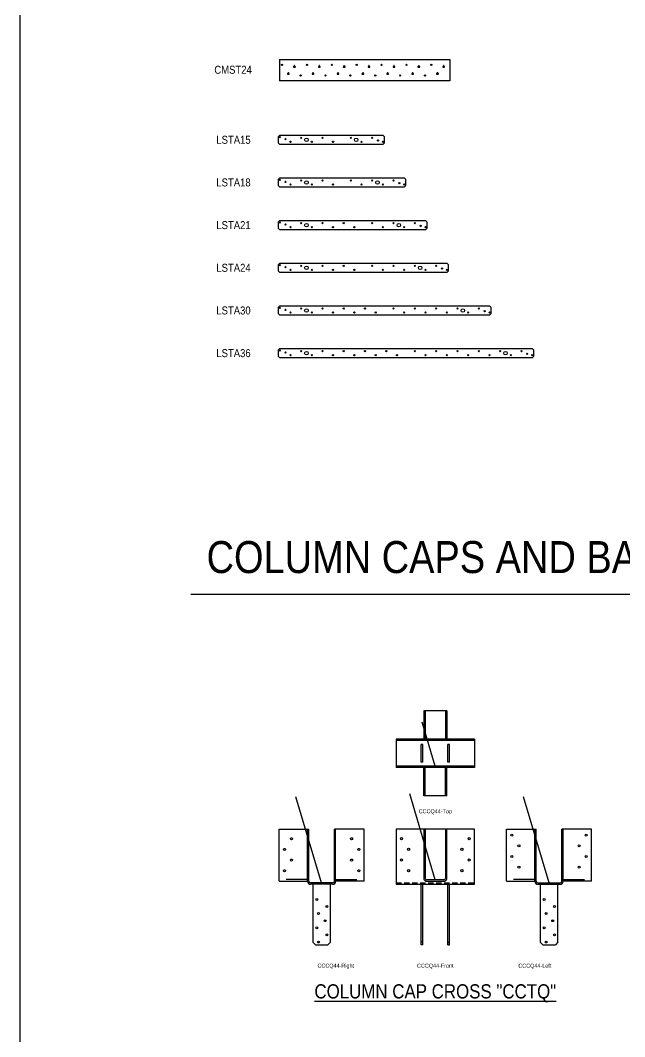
# Model space of a CAD drawing. Header units: inches. Extents: x -2661 to 42767, y -1222 to 9099.
# Drawn here: x 1230.6 to 1315.6, y 1798.3 to 1941.3 of the extents above; entities that cross this region are included whole.
import ezdxf

# ---------------------------------------------------------------- set-up
doc = ezdxf.new("R2010")
doc.units = ezdxf.units.IN
doc.header["$LTSCALE"] = 12
doc.header["$MEASUREMENT"] = 0
doc.linetypes.add('HIDDEN', pattern=[0.375, 0.25, -0.125])
doc.linetypes.add('HIDDEN4', pattern=[0.09375, 0.0625, -0.03125])
doc.layers.add('S-ANNO-NONPLOT', color=253, linetype='CONTINUOUS', plot=False, transparency=0.5)
doc.layers.add('S-ANNO-NOTE', color=4, linetype='CONTINUOUS')
doc.layers.add('S-SIMPSON', color=2, linetype='CONTINUOUS')
doc.styles.add('Arial', font='arial.ttf', dxfattribs={"width": 0.85})

# ---------------------------------------------------------------- blocks, each defined once
blk = doc.blocks.new('LSTA-30')
at = {"layer": 'S-SIMPSON'}
for p, q in [((0.19, 0.62), (0, 0.44)), ((0, 0.44), (0, -0.44)), ((29.81, 0.62), (0.19, 0.62)), ((29.81, 0.62), (30, 0.44)), ((30, -0.44), (30, 0.44)), ((0, -0.44), (0.19, -0.62)), ((0.19, -0.62), (29.81, -0.62)), ((29.81, -0.62), (30, -0.44))]:
    blk.add_line(p, q, dxfattribs=at)
for centre, radius in [((0.25, 0.37), 0.0859), ((1.06, 0.09), 0.0859), ((3.25, 0.28), 0.0859), ((4, 0), 0.25), ((6.25, 0.28), 0.0859), ((9.25, 0.28), 0.0859), ((12.25, 0.28), 0.0859), ((16.25, 0.28), 0.0859), ((19.25, 0.28), 0.0859), ((22.25, 0.28), 0.0859), ((25.25, 0.28), 0.0859), ((26, 0), 0.25), ((28.25, 0.28), 0.0859), ((1.75, -0.27), 0.0859), ((4.75, -0.27), 0.0859), ((7.75, -0.27), 0.0859), ((10.75, -0.27), 0.0859), ((13.75, -0.27), 0.0859), ((17.75, -0.28), 0.0859), ((20.75, -0.28), 0.0859), ((23.75, -0.28), 0.0859), ((26.75, -0.28), 0.0859), ((29.06, -0.09), 0.0859), ((29.75, -0.28), 0.0859)]:
    blk.add_circle(centre, radius, dxfattribs=at)
blk = doc.blocks.new('LSTA-24')
at = {"layer": 'S-SIMPSON'}
for p, q in [((0.19, 0.62), (0, 0.44)), ((0, 0.44), (0, -0.44)), ((23.81, 0.62), (0.19, 0.62)), ((23.81, 0.62), (24, 0.44)), ((24, -0.44), (24, 0.44)), ((0, -0.44), (0.19, -0.62)), ((0.19, -0.62), (23.81, -0.62)), ((23.81, -0.62), (24, -0.44))]:
    blk.add_line(p, q, dxfattribs=at)
for centre, radius in [((0.25, 0.37), 0.0859), ((1.06, 0.09), 0.0859), ((3.25, 0.28), 0.0859), ((4, 0), 0.25), ((6.25, 0.28), 0.0859), ((9.25, 0.28), 0.0859), ((13.25, 0.28), 0.0859), ((16.25, 0.28), 0.0859), ((19.25, 0.28), 0.0859), ((20, 0), 0.25), ((22.25, 0.28), 0.0859), ((1.75, -0.27), 0.0859), ((4.75, -0.27), 0.0859), ((7.75, -0.27), 0.0859), ((10.75, -0.27), 0.0859), ((14.75, -0.28), 0.0859), ((17.75, -0.28), 0.0859), ((20.75, -0.28), 0.0859), ((23.06, -0.09), 0.0859), ((23.75, -0.28), 0.0859)]:
    blk.add_circle(centre, radius, dxfattribs=at)
blk = doc.blocks.new('LSTA-36')
at = {"layer": 'S-SIMPSON'}
for p, q in [((0.19, 0.62), (0, 0.44)), ((0, 0.44), (0, -0.44)), ((35.81, 0.62), (0.19, 0.62)), ((35.81, 0.62), (36, 0.44)), ((36, -0.44), (36, 0.44)), ((0, -0.44), (0.19, -0.62)), ((0.19, -0.62), (35.81, -0.62)), ((35.81, -0.62), (36, -0.44))]:
    blk.add_line(p, q, dxfattribs=at)
for centre, radius in [((0.25, 0.37), 0.0859), ((1.06, 0.09), 0.0859), ((3.25, 0.28), 0.0859), ((4, 0), 0.25), ((6.25, 0.28), 0.0859), ((9.25, 0.28), 0.0859), ((12.25, 0.28), 0.0859), ((15.25, 0.28), 0.0859), ((19.25, 0.28), 0.0859), ((22.25, 0.28), 0.0859), ((25.25, 0.28), 0.0859), ((28.25, 0.28), 0.0859), ((31.25, 0.28), 0.0859), ((32, 0), 0.25), ((34.25, 0.28), 0.0859), ((1.75, -0.27), 0.0859), ((4.75, -0.27), 0.0859), ((7.75, -0.27), 0.0859), ((10.75, -0.27), 0.0859), ((13.75, -0.27), 0.0859), ((16.75, -0.27), 0.0859), ((20.75, -0.28), 0.0859), ((23.75, -0.28), 0.0859), ((26.75, -0.28), 0.0859), ((29.75, -0.28), 0.0859), ((32.75, -0.28), 0.0859), ((35.06, -0.09), 0.0859), ((35.75, -0.28), 0.0859)]:
    blk.add_circle(centre, radius, dxfattribs=at)
blk = doc.blocks.new('LSTA-21')
at = {"layer": 'S-SIMPSON'}
for p, q in [((0.19, 0.62), (0, 0.44)), ((0, 0.44), (0, -0.44)), ((20.81, 0.62), (0.19, 0.62)), ((20.81, 0.62), (21, 0.44)), ((21, -0.44), (21, 0.44)), ((0, -0.44), (0.19, -0.62)), ((0.19, -0.62), (20.81, -0.62)), ((20.81, -0.62), (21, -0.44))]:
    blk.add_line(p, q, dxfattribs=at)
for centre, radius in [((0.25, 0.37), 0.0859), ((1.06, 0.09), 0.0859), ((3.25, 0.28), 0.0859), ((4, 0), 0.25), ((6.25, 0.28), 0.0859), ((9.25, 0.28), 0.0859), ((13.25, 0.28), 0.0859), ((16.25, 0.28), 0.0859), ((17, 0), 0.25), ((19.25, 0.28), 0.0859), ((1.75, -0.27), 0.0859), ((4.75, -0.27), 0.0859), ((7.75, -0.27), 0.0859), ((10.75, -0.27), 0.0859), ((14.75, -0.28), 0.0859), ((17.75, -0.28), 0.0859), ((20.06, -0.09), 0.0859), ((20.75, -0.28), 0.0859)]:
    blk.add_circle(centre, radius, dxfattribs=at)
blk = doc.blocks.new('LSTA-18')
at = {"layer": 'S-SIMPSON'}
for p, q in [((0.19, 0.62), (0, 0.44)), ((0, 0.44), (0, -0.44)), ((17.81, 0.62), (0.19, 0.62)), ((17.81, 0.62), (18, 0.44)), ((18, -0.44), (18, 0.44)), ((0, -0.44), (0.19, -0.62)), ((0.19, -0.62), (17.81, -0.62)), ((17.81, -0.62), (18, -0.44))]:
    blk.add_line(p, q, dxfattribs=at)
for centre, radius in [((0.25, 0.37), 0.0859), ((1.06, 0.09), 0.0859), ((3.25, 0.28), 0.0859), ((4, 0), 0.25), ((6.25, 0.28), 0.0859), ((10.25, 0.28), 0.0859), ((13.25, 0.28), 0.0859), ((14, 0), 0.25), ((16.25, 0.28), 0.0859), ((1.75, -0.27), 0.0859), ((4.75, -0.27), 0.0859), ((7.75, -0.27), 0.0859), ((11.75, -0.28), 0.0859), ((14.75, -0.28), 0.0859), ((17.06, -0.09), 0.0859), ((17.75, -0.28), 0.0859)]:
    blk.add_circle(centre, radius, dxfattribs=at)
blk = doc.blocks.new('LSTA-15')
at = {"layer": 'S-SIMPSON'}
for p, q in [((0.19, 0.62), (0, 0.44)), ((0, 0.44), (0, -0.44)), ((14.81, 0.62), (0.19, 0.62)), ((14.81, 0.62), (15, 0.44)), ((15, -0.44), (15, 0.44)), ((0, -0.44), (0.19, -0.62)), ((0.19, -0.62), (14.81, -0.62)), ((14.81, -0.62), (15, -0.44))]:
    blk.add_line(p, q, dxfattribs=at)
for centre, radius in [((0.25, 0.37), 0.0859), ((1.06, 0.09), 0.0859), ((3.25, 0.28), 0.0859), ((4, 0), 0.25), ((6.25, 0.28), 0.0859), ((10.25, 0.28), 0.0859), ((11, 0), 0.25), ((13.25, 0.28), 0.0859), ((1.75, -0.27), 0.0859), ((4.75, -0.27), 0.0859), ((7.75, -0.27), 0.0859), ((11.75, -0.28), 0.0859), ((14.06, -0.09), 0.0859), ((14.75, -0.28), 0.0859)]:
    blk.add_circle(centre, radius, dxfattribs=at)
blk = doc.blocks.new('CMST24')
at = {"layer": 'S-SIMPSON'}
for p, q in [((-12, 3), (12, 3)), ((-12, 3), (-12, 0)), ((-12, 3), (-11.62, 3)), ((12, 3), (12, 0)), ((-9.9, 2.12), (-10, 1.96)), ((-9.97, 1.91), (-9.78, 1.91)), ((-9.75, 1.96), (-9.85, 2.12)), ((-6.4, 2.12), (-6.5, 1.96)), ((-6.47, 1.91), (-6.28, 1.91)), ((-6.25, 1.96), (-6.35, 2.12)), ((-2.9, 2.12), (-3, 1.96)), ((-2.97, 1.91), (-2.78, 1.91)), ((-2.75, 1.96), (-2.85, 2.12)), ((0.6, 2.12), (0.5, 1.96)), ((0.53, 1.91), (0.72, 1.91)), ((0.75, 1.96), (0.65, 2.12)), ((4.1, 2.12), (4, 1.96)), ((4.03, 1.91), (4.22, 1.91)), ((4.25, 1.96), (4.15, 2.12)), ((7.6, 2.12), (7.5, 1.96)), ((7.53, 1.91), (7.72, 1.91)), ((7.75, 1.96), (7.65, 2.12)), ((11.1, 2.12), (11, 1.96)), ((11.03, 1.91), (11.22, 1.91)), ((11.25, 1.96), (11.15, 2.12)), ((12, 0), (-12, 0)), ((-10.78, 1.12), (-10.87, 0.96)), ((-10.84, 0.91), (-10.66, 0.91)), ((-10.63, 0.96), (-10.72, 1.12)), ((-7.28, 1.12), (-7.37, 0.96)), ((-7.34, 0.91), (-7.16, 0.91)), ((-7.13, 0.96), (-7.22, 1.12)), ((-3.78, 1.12), (-3.87, 0.96)), ((-3.84, 0.91), (-3.66, 0.91)), ((-3.63, 0.96), (-3.72, 1.12)), ((-0.28, 1.12), (-0.37, 0.96)), ((-0.34, 0.91), (-0.16, 0.91)), ((-0.13, 0.96), (-0.22, 1.12)), ((3.22, 1.12), (3.13, 0.96)), ((3.16, 0.91), (3.34, 0.91)), ((3.37, 0.96), (3.28, 1.12)), ((6.72, 1.12), (6.63, 0.96)), ((6.66, 0.91), (6.84, 0.91)), ((6.87, 0.96), (6.78, 1.12)), ((10.22, 1.12), (10.13, 0.96)), ((10.16, 0.91), (10.34, 0.91)), ((10.37, 0.96), (10.28, 1.12))]:
    blk.add_line(p, q, dxfattribs=at)
for centre in [(-11.62, 2.25), (-8.12, 2.25), (-4.62, 2.25), (-1.12, 2.25), (2.38, 2.25), (5.88, 2.25), (9.38, 2.25), (-9, 0.75), (-5.5, 0.75), (-2, 0.75), (1.5, 0.75), (5, 0.75), (8.5, 0.75)]:
    blk.add_circle(centre, 0.0855, dxfattribs=at)
for centre, radius, start, end in [((-9.97, 1.95), 0.0313, 150, 270), ((-9.88, 2.11), 0.0313, 30, 150), ((-9.78, 1.95), 0.0313, 270, 30), ((-6.47, 1.95), 0.0313, 150, 270), ((-6.38, 2.11), 0.0313, 30, 150), ((-6.28, 1.95), 0.0313, 270, 30), ((-2.97, 1.95), 0.0313, 150, 270), ((-2.88, 2.11), 0.0313, 30, 150), ((-2.78, 1.95), 0.0313, 270, 30), ((0.53, 1.95), 0.0313, 150, 270), ((0.62, 2.11), 0.0313, 30, 150), ((0.72, 1.95), 0.0313, 270, 30), ((4.03, 1.95), 0.0313, 150, 270), ((4.12, 2.11), 0.0313, 30, 150), ((4.22, 1.95), 0.0313, 270, 30), ((7.53, 1.95), 0.0313, 150, 270), ((7.62, 2.11), 0.0313, 30, 150), ((7.72, 1.95), 0.0313, 270, 30), ((11.03, 1.95), 0.0313, 150, 270), ((11.12, 2.11), 0.0313, 30, 150), ((11.22, 1.95), 0.0313, 270, 30), ((-10.84, 0.95), 0.0313, 150, 270), ((-10.75, 1.11), 0.0313, 30, 150), ((-10.66, 0.95), 0.0313, 270, 30), ((-7.34, 0.95), 0.0313, 150, 270), ((-7.25, 1.11), 0.0313, 30, 150), ((-7.16, 0.95), 0.0313, 270, 30), ((-3.84, 0.95), 0.0313, 150, 270), ((-3.75, 1.11), 0.0313, 30, 150), ((-3.66, 0.95), 0.0313, 270, 30), ((-0.34, 0.95), 0.0313, 150, 270), ((-0.25, 1.11), 0.0313, 30, 150), ((-0.16, 0.95), 0.0313, 270, 30), ((3.16, 0.95), 0.0313, 150, 270), ((3.25, 1.11), 0.0312, 30, 150), ((3.34, 0.95), 0.0313, 270, 30), ((6.66, 0.95), 0.0313, 150, 270), ((6.75, 1.11), 0.0313, 30, 150), ((6.84, 0.95), 0.0313, 270, 30), ((10.16, 0.95), 0.0313, 150, 270), ((10.25, 1.11), 0.0313, 30, 150), ((10.34, 0.95), 0.0313, 270, 30)]:
    blk.add_arc(centre, radius, start, end, dxfattribs=at)
blk = doc.blocks.new('CCCQ44-Front')
at = {"layer": 'S-SIMPSON'}
for p, q in [((-5.5, 7.15), (-5.5, -0.6)), ((5.5, 7.15), (-5.5, 7.15)), ((-1.62, 7.15), (-1.62, 0.32)), ((-1.45, 7.15), (-1.45, 0.25)), ((1.45, 7.15), (1.45, 0.25)), ((1.62, 0.32), (1.62, 7.15)), ((5.5, -0.6), (5.5, 7.15)), ((1.2, 0), (-1.2, 0)), ((-5.5, -0.6), (5.5, -0.6)), ((-2, -9.13), (-2, -0.6)), ((-1.75, -9.13), (-1.75, -0.6)), ((-1.12, -0.18), (1.12, -0.18)), ((1.75, -9.13), (1.75, -0.6)), ((2, -9.13), (2, -0.6)), ((-1.75, -8.75), (-2.01, -8.75)), ((-1.75, -9.13), (-2.01, -9.13)), ((1.75, -8.75), (2.01, -8.75)), ((1.75, -9.13), (2.01, -9.13))]:
    blk.add_line(p, q, dxfattribs=at)
at = {"layer": 'S-SIMPSON', "linetype": 'HIDDEN4'}
blk.add_line((-5.5, -0.41), (5.5, -0.41), dxfattribs=at)
at = {"layer": 'S-SIMPSON'}
for centre in [(-4.75, 5.81), (4.75, 5.81), (-3.75, 4.31), (3.75, 4.31), (-4.75, 2.81), (4.75, 2.81), (-3.75, 1.31), (3.75, 1.31)]:
    blk.add_circle(centre, 0.141, dxfattribs=at)
for centre, radius, start, end in [((-1.18, 0.26), 0.446, 172.5358, 277.4642), ((-1.2, 0.25), 0.25, 180, 270), ((1.18, 0.26), 0.446, 262.5358, 7.4642), ((1.2, 0.25), 0.25, 270, 0)]:
    blk.add_arc(centre, radius, start, end, dxfattribs=at)
blk = doc.blocks.new('CCCQ44-Right')
at = {"layer": 'S-SIMPSON'}
for p, q in [((-5.98, 7.56), (-1.81, 7.56)), ((-5.98, 0.23), (-5.98, 7.56)), ((-1.98, 0.23), (-1.98, 7.56)), ((-1.8, 0.25), (-1.8, 7.56)), ((1.8, 0.25), (1.8, 7.56)), ((5.98, 7.56), (1.8, 7.56)), ((1.98, 0.23), (1.98, 7.56)), ((5.98, 0.23), (5.98, 7.56)), ((-5.98, 0.23), (-1.98, 0.23)), ((1.55, 0), (-1.55, 0)), ((5.98, 0.23), (1.98, 0.23)), ((1.56, -0.19), (-1.56, -0.19)), ((-1.24, -0.19), (-1.24, -8.34)), ((1.26, -8.34), (1.26, -0.19)), ((-1.24, -8.34), (-0.86, -8.72)), ((-1.24, -8.34), (-0.86, -8.72)), ((1.26, -8.34), (0.89, -8.72)), ((-0.86, -8.72), (0.89, -8.72))]:
    blk.add_line(p, q, dxfattribs=at)
at = {"layer": 'S-SIMPSON', "linetype": 'HIDDEN'}
for p, q in [((-1.98, 0.47), (-5.98, 0.47)), ((1.98, 0.47), (5.98, 0.47))]:
    blk.add_line(p, q, dxfattribs=at)
at = {"layer": 'S-SIMPSON'}
for centre, radius in [((-4.23, 6.22), 0.141), ((4.23, 6.22), 0.141), ((-5.23, 4.72), 0.141), ((5.23, 4.72), 0.141), ((-4.23, 3.22), 0.141), ((4.23, 3.22), 0.141), ((-5.23, 1.72), 0.141), ((5.23, 1.72), 0.141), ((-0.67, -2.32), 0.133), ((-0.42, -4.31), 0.133), ((0.76, -3.31), 0.133), ((0.51, -5.31), 0.133), ((-0.67, -6.31), 0.133), ((-0.42, -8.31), 0.133), ((0.76, -7.31), 0.133)]:
    blk.add_circle(centre, radius, dxfattribs=at)
for centre, radius, start, end in [((-1.56, 0.23), 0.421, 180, 270), ((-1.55, 0.25), 0.25, 180, 270), ((1.55, 0.25), 0.25, 270, 0), ((1.56, 0.23), 0.421, 270, 0)]:
    blk.add_arc(centre, radius, start, end, dxfattribs=at)
blk = doc.blocks.new('CCCQ44-Left')
at = {"layer": 'S-SIMPSON'}
for p, q in [((-5.98, 7.56), (-1.8, 7.56)), ((-5.98, 0.23), (-5.98, 7.56)), ((-1.98, 0.23), (-1.98, 7.56)), ((-1.8, 0.25), (-1.8, 7.56)), ((1.8, 0.25), (1.8, 7.56)), ((5.98, 7.56), (1.81, 7.56)), ((1.98, 0.23), (1.98, 7.56)), ((5.98, 0.23), (5.98, 7.56)), ((-5.98, 0.23), (-1.98, 0.23)), ((-1.55, 0), (1.55, 0)), ((5.98, 0.23), (1.98, 0.23)), ((-1.56, -0.19), (1.56, -0.19)), ((-1.24, -0.19), (-1.24, -8.34)), ((1.26, -8.34), (1.26, -0.19)), ((-1.24, -8.34), (-0.86, -8.72)), ((-1.24, -8.34), (-0.86, -8.72)), ((1.26, -8.34), (0.89, -8.72)), ((-0.86, -8.72), (0.89, -8.72))]:
    blk.add_line(p, q, dxfattribs=at)
at = {"layer": 'S-SIMPSON', "linetype": 'HIDDEN'}
for p, q in [((-1.98, 0.47), (-5.98, 0.47)), ((1.98, 0.47), (5.98, 0.47))]:
    blk.add_line(p, q, dxfattribs=at)
at = {"layer": 'S-SIMPSON'}
for centre, radius in [((-5.23, 6.72), 0.141), ((5.23, 6.72), 0.141), ((-4.23, 5.22), 0.141), ((4.23, 5.22), 0.141), ((-5.23, 3.72), 0.141), ((5.23, 3.72), 0.141), ((-4.23, 2.22), 0.141), ((4.23, 2.22), 0.141), ((-0.67, -2.32), 0.133), ((-0.42, -4.31), 0.133), ((0.76, -3.31), 0.133), ((0.51, -5.31), 0.133), ((-0.67, -6.31), 0.133), ((-0.42, -8.31), 0.133), ((0.76, -7.31), 0.133)]:
    blk.add_circle(centre, radius, dxfattribs=at)
for centre, radius, start, end in [((-1.56, 0.23), 0.421, 180, 270), ((-1.55, 0.25), 0.25, 180, 270), ((1.55, 0.25), 0.25, 270, 0), ((1.56, 0.23), 0.421, 270, 0)]:
    blk.add_arc(centre, radius, start, end, dxfattribs=at)
blk = doc.blocks.new('CCCQ44-Top')
at = {"layer": 'S-SIMPSON'}
for p, q in [((1.62, 7.8), (-1.62, 7.8)), ((-1.62, 7.8), (-1.62, 3.8)), ((-1.45, 7.8), (-1.45, 3.8)), ((1.45, 7.8), (1.45, 3.8)), ((1.62, 7.8), (1.62, 3.8)), ((5.5, 3.8), (-5.5, 3.8)), ((-5.5, 3.8), (-5.5, -0.17)), ((5.5, 3.62), (-5.5, 3.62)), ((5.5, 3.8), (5.5, -0.17)), ((5.5, 0), (-5.5, 0)), ((5.5, -0.17), (-5.5, -0.17)), ((-1.62, -4.17), (-1.62, -0.17)), ((-1.45, -4.17), (-1.45, -0.17)), ((1.45, -4.17), (1.45, -0.17)), ((1.62, -4.17), (1.62, -0.17)), ((1.62, -4.17), (-1.62, -4.17))]:
    blk.add_line(p, q, dxfattribs=at)
at = {"layer": 'S-SIMPSON', "linetype": 'HIDDEN'}
for p, q in [((-2, 0.56), (-2, 3.06)), ((-1.75, 3.06), (-2, 3.06)), ((-1.75, 0.56), (-1.75, 3.06)), ((1.75, 0.56), (1.75, 3.06)), ((2, 3.06), (1.75, 3.06)), ((2, 0.56), (2, 3.06)), ((-1.75, 0.56), (-2, 0.56)), ((2, 0.56), (1.75, 0.56))]:
    blk.add_line(p, q, dxfattribs=at)

msp = doc.modelspace()

# ---------------------------------------------------------------- linework, layer by layer
at = {"layer": 'S-ANNO-NONPLOT'}
for p, q in [((1288.95482, 1836.3777), (1287.116, 1842.56163)), ((1288.95482, 1820.3777), (1285.35473, 1832.48479)), ((1272.95482, 1819.96621), (1269.35473, 1832.0733)), ((1304.95482, 1819.96621), (1301.35473, 1832.0733))]:
    msp.add_line(p, q, dxfattribs=at)
msp.add_lwpolyline([(1230.57281, 2012.36325), (1505.0403, 2012.36325), (1505.0403, 940.00328), (1230.57281, 940.00328)], close=True, dxfattribs=at)
at = {"layer": 'S-ANNO-NOTE', "color": 6}
msp.add_line((1254.57281, 1860.56603), (1376.45249, 1860.56603), dxfattribs=at)

# ---------------------------------------------------------------- block references
at = {"layer": 'S-SIMPSON'}
for name, p in [('CMST24', (1279.01276, 1932.75835)), ('LSTA-15', (1266.82526, 1924.45446)), ('LSTA-18', (1266.82526, 1918.45446)), ('LSTA-21', (1266.82526, 1912.45446)), ('LSTA-24', (1266.82526, 1906.45446)), ('LSTA-30', (1266.82526, 1900.45446)), ('LSTA-36', (1266.82526, 1894.45446)), ('CCCQ44-Top', (1288.95482, 1836.3777)), ('CCCQ44-Right', (1272.95482, 1819.96621)), ('CCCQ44-Front', (1288.95482, 1820.3777)), ('CCCQ44-Left', (1304.95482, 1819.96621))]:
    msp.add_blockref(name, p, dxfattribs=at)

# ---------------------------------------------------------------- texts
at = {"layer": 'S-ANNO-NOTE', "color": 191, "style": 'Arial'}
for s, insert, char_height, width, attachment_point in [('CMST24', (1263.13693, 1934.87296), 1.125, 10.2726972, 3), ('LSTA15', (1260.56432, 1924.45446), 1.125, 5.5599562, 5), ('LSTA18', (1260.56432, 1918.45446), 1.125, 5.5599562, 5), ('LSTA21', (1260.56432, 1912.45446), 1.125, 5.5599562, 5), ('LSTA24', (1260.56432, 1906.45446), 1.125, 5.5599562, 5), ('LSTA30', (1260.56432, 1900.45446), 1.125, 5.5599562, 5), ('LSTA36', (1260.56432, 1894.45446), 1.125, 5.5599562, 5), ('\\A1;CCCQ44-Top', (1288.95482, 1829.95334), 0.5625, 11.1077856, 5), ('\\A1;CCCQ44-Right', (1274.95482, 1808.24897), 0.5625, 11.1077856, 5), ('\\A1;CCCQ44-Front', (1288.95482, 1808.24897), 0.5625, 11.1077856, 5), ('\\A1;CCCQ44-Left', (1302.95482, 1808.24897), 0.5625, 11.1077856, 5), ('\\A1;{\\LCOLUMN CAP CROSS "CCTQ"}', (1288.95482, 1804.4404), 2, 43.7360388, 5)]:
    msp.add_mtext(s, dxfattribs=dict(at, insert=insert, char_height=char_height, width=width, attachment_point=attachment_point))
at = {"layer": 'S-ANNO-NOTE', "insert": (1256.77526, 1868.03578), "char_height": 4.5, "width": 101.1342857, "attachment_point": 1, "style": 'Arial'}
msp.add_mtext('\\A1;COLUMN CAPS AND BASES', dxfattribs=at)

doc.saveas('drawing.dxf')
